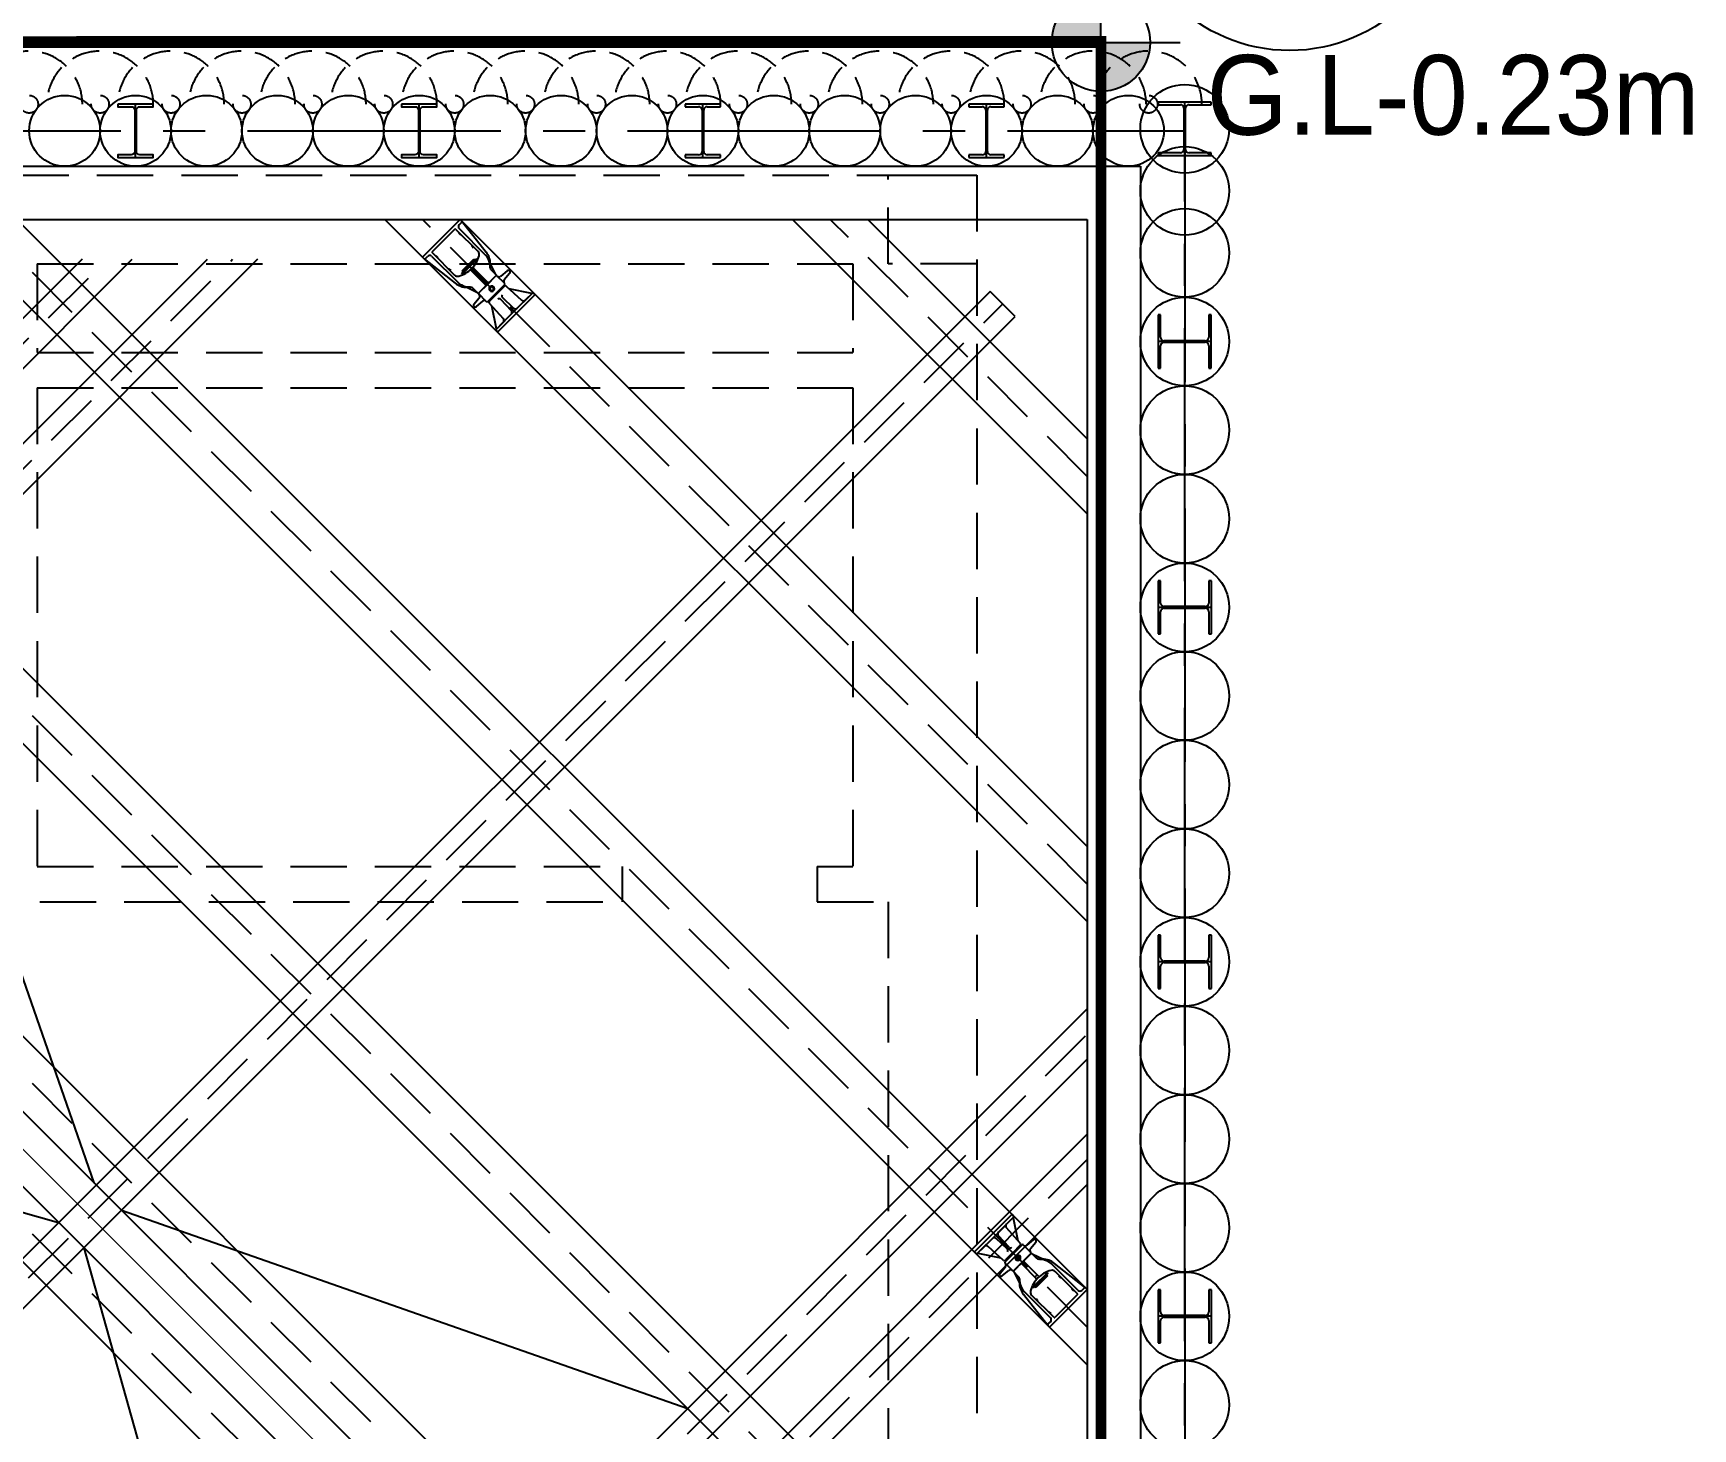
# Model space of a CAD drawing. Header units: millimetres. Extents: x 1073475 to 2890243, y -1340830 to -367733.
# Drawn here: x 2059603 to 2061242, y -377629 to -376249 of the extents above; entities that cross this region are included whole.
import ezdxf
from ezdxf.enums import TextEntityAlignment as Align

# ---------------------------------------------------------------- set-up
doc = ezdxf.new("R2010")
doc.units = ezdxf.units.MM
doc.header["$LTSCALE"] = 50
for name, pattern in [('CENTER2', [28.575000000000003, 19.05, -3.175, 3.175, -3.175]), ('HIDDEN', [9.524999999999999, 6.35, -3.175]), ('HIDDEN2', [4.762499999999999, 3.175, -1.5875]), ('PHANTOM', [63.50000000000001, 31.75, -6.35, 6.35, -6.35, 6.35, -6.35])]:
    doc.linetypes.add(name, pattern=pattern)
doc.layers.add('_0', color=7, linetype='Continuous', lineweight=0)
for name, color, linetype in [('ANGLE', 1, 'Continuous'), ('CEN', 1, 'CENTER2'), ('CIP', 1, 'Continuous'), ('H-BEAM', 5, 'Continuous'), ('H-BEAM-상부', 173, 'Continuous'), ('HPILE-300x200', 3, 'Continuous'), ('NO', 2, 'Continuous'), ('SGR', 8, 'Continuous'), ('ST-CEN', 1, 'HIDDEN'), ('ST-CEN(상부 H-BEAM)', 1, 'HIDDEN'), ('ST-CEN(하부 H-BEAM)', 1, 'HIDDEN'), ('STRUT', 3, 'Continuous'), ('WALE-1', 3, 'Continuous'), ('건축', 233, 'HIDDEN'), ('대지경계선', 6, 'PHANTOM'), ('유압JACK', 2, 'Continuous'), ('현황레벨', 7, 'Continuous')]:
    doc.layers.add(name, color=color, linetype=linetype)
doc.styles.add('돋움', font='')
doc.styles.get('돋움').set_extended_font_data('Dotum')

# ---------------------------------------------------------------- blocks, each defined once
blk = doc.blocks.new('계측평면')
at = {"layer": '대지경계선', "const_width": 60}
for points in [[(-5832.864789650936, -5157.838007851467), (-176.0105391723773, 499.0162449463169), (26244.97474421638, 499.0162437151084), (26244.97474204407, -35090.00000623028), (1238.203021687295, -35090.00000797046), (-5832.864790286098, -28018.93219313674), (-5832.864789650936, -5157.838007851467)], [(26246.58817301044, -35088.38657526327), (1239.816452653671, -35088.38657700345), (-5831.251359319722, -28017.31876216973), (-5831.25135868456, -5156.224576884455), (-174.3971082060016, 500.6296759133293), (26246.58817518275, 500.6296746821208)]]:
    blk.add_lwpolyline(points, dxfattribs=at)
blk = doc.blocks.new('A$C1D3235D9')
at = {"layer": 'SGR', "linetype": 'HIDDEN2'}
blk.add_circle((0, 0), 50, dxfattribs=at)
blk.add_arc((0, 0), 300, 0, 180, dxfattribs=at)
blk = doc.blocks.new('A$C59AB4A79')
at = {"layer": '현황레벨'}
h = blk.add_hatch(color=251, dxfattribs=at)
h.paths.add_polyline_path([(13699.99998865067, 5126.299557755003, 0.4142135623731262), (13422.71667649178, 4849.016245596111), (13699.99998865067, 4849.016245596111)])
h.paths.add_polyline_path([(13699.99998865067, 4849.016245596111), (13699.99998865067, 4571.732933437219, 0.4142135623730878), (13977.28330080956, 4849.016245596111)])
at = {"layer": '_0', "color": 251}
blk.add_line((13622.69378667884, -7399.688844400342), (2373.004942829488, 3849.999998054584), dxfattribs=at)
at = {"layer": 'ANGLE', "color": 251}
for p, q in [((8020.492318594595, -1585.355342667899), (6914.396987242159, 1596.475919552729)), ((4235.107665521093, -799.9706896914868), (7821.072669957299, -1810.199762740289)), ((8174.626060616923, -1739.489084671135), (11369.16970899072, -2858.296801643912)), ((7962.49402626534, -1951.621119040065), (8972.72309976397, -5537.586123346933))]:
    blk.add_line(p, q, dxfattribs=at)
at = {"layer": 'CEN', "color": 251, "ltscale": 1.5}
for p, q in [((-12544.9747555661, 4350.000001879875), (14172.69378648815, 4350.000001879875)), ((14172.69378648815, 4361.246284772409), (14172.69378656056, -30250.00000257068)), ((14172.69378656079, -30338.75371413049), (14172.69378648815, 4361.246284772409))]:
    blk.add_line(p, q, dxfattribs=at)
at = {"layer": 'CIP', "color": 251}
for centre, radius in [((14172.69378648815, 4361.246284772409), 250), ((7855.025244434131, 4349.999999415013), 200), ((8255.025244434131, 4349.999999366235), 200), ((8655.025244434131, 4349.999999317573), 200), ((9055.025244434131, 4349.999999268795), 200), ((9455.025244434131, 4349.999999219901), 200), ((9855.025244434131, 4349.999999171123), 200), ((10255.02524443413, 4349.999999122694), 200), ((10655.02524443413, 4349.999999073916), 200), ((11055.02524443413, 4349.999999025022), 200), ((11455.02524443413, 4349.999998976244), 200), ((11855.02524443367, 4349.999998927582), 200), ((12255.02524443413, 4349.999998878222), 200), ((12655.02524443413, 4349.999998878222), 200), ((13055.02524443413, 4349.999998878455), 200), ((13455.02524443413, 4349.999998878455), 200), ((13855.02524443413, 4349.999998878455), 200), ((14172.69378649839, 4011.246285869507), 250), ((14172.69378649839, 3661.246285869507), 250), ((14172.6937864956, 3161.246285869507), 250), ((14172.69378649653, 2661.246285869507), 250), ((14172.69378649746, 2161.246285869507), 250), ((14172.69378649839, 1661.246285869507), 250), ((14172.6937864956, 1161.246285869507), 250), ((14172.69378649653, 661.2462858695071), 250), ((14172.69378649746, 161.2462858695071), 250), ((14172.69378649839, -338.7537141304929), 250), ((14172.69378649932, -838.7537141304929), 250), ((14172.69378650119, -1338.753714130493), 250), ((14172.69378650119, -1838.753714130493), 250), ((14172.69378650305, -2338.753714130493), 250), ((14172.69378650305, -2838.753714130493), 250)]:
    blk.add_circle(centre, radius, dxfattribs=at)
at = {"layer": 'H-BEAM', "color": 251}
for p, q in [((7953.127153389854, 3625.155579365208), (3315.868849969702, -1012.102724056109)), ((3457.290206206962, -1153.524080293602), (8235.9698658376, 3625.155579330749)), ((3669.422240563203, -1365.656114649377), (8660.233934490243, 3625.15557927906)), ((8943.07664693566, 3625.155579244602), (3810.84359680023, -1507.07747088687)), ((13622.69378709351, -604.7727235404309), (8265.616318583954, -5961.850192051497)), ((8407.037674821215, -6103.271548288991), (13622.69378707628, -887.6154360406799)), ((8619.169709177455, -6315.403582644765), (13622.69378705043, -1311.879504770157)), ((13622.6937870332, -1594.722217267146), (8760.591065414483, -6456.824938882259))]:
    blk.add_line(p, q, dxfattribs=at)
at = {"layer": 'H-BEAM-상부', "color": 251}
for p, q in [((13074.62605933985, 3443.353626942495), (5896.808601492783, -3734.463831496425)), ((13216.04741557874, 3301.932270703604), (13074.62605933985, 3443.353626942495)), ((6038.229957729811, -3875.885187733453), (13216.04741557874, 3301.932270703604))]:
    blk.add_line(p, q, dxfattribs=at)
at = {"layer": 'HPILE-300x200', "color": 251}
for p, q in [((8255.025244415738, 4199.999999366119), (8255.025244452525, 4499.999999366119)), ((9855.025244415738, 4199.999999171006), (9855.025244452525, 4499.999999171006)), ((11355.02524445252, 4499.999998988351), (11355.02524445066, 4485.999998988351)), ((11555.02524445252, 4499.999998963904), (11355.02524445252, 4499.999998988351)), ((11455.02524441574, 4199.999998976127), (11455.02524445252, 4499.999998976127)), ((11555.02524445066, 4485.999998963904), (11555.02524445252, 4499.999998963904)), ((12955.02524445252, 4499.999998988351), (12955.02524445066, 4485.999998988351)), ((13155.02524445252, 4499.999998963904), (12955.02524445252, 4499.999998988351)), ((13055.02524441574, 4199.999998976127), (13055.02524445252, 4499.999998976127)), ((13155.02524445066, 4485.999998963904), (13155.02524445252, 4499.999998963904)), ((14322.69378648815, 4511.246284772409), (14022.69378648815, 4511.246284772409)), ((14022.69378648815, 4511.246284772409), (14022.69378648815, 4497.246284772409)), ((14022.69378648815, 4497.246284772409), (14148.19378648815, 4497.246284772409)), ((14172.69378648815, 4211.246284772409), (14172.69378648815, 4511.246284772409)), ((14197.19378648815, 4497.246284772409), (14322.69378648815, 4497.246284772409)), ((14322.69378648815, 4497.246284772409), (14322.69378648815, 4511.246284772409)), ((11355.02524445066, 4485.999998988351), (11430.52524445066, 4485.999998979154)), ((11450.52524444833, 4465.999998976709), (11450.52524441993, 4233.999998976709)), ((11459.52524441993, 4233.999998975545), (11459.52524444833, 4465.999998975545)), ((11479.52524445066, 4485.9999989731), (11555.02524445066, 4485.999998963904)), ((12955.02524445066, 4485.999998988351), (13030.52524445066, 4485.999998979154)), ((13050.52524444833, 4465.999998976709), (13050.52524441993, 4233.999998976709)), ((13059.52524441993, 4233.999998975545), (13059.52524444833, 4465.999998975545)), ((13079.52524445066, 4485.9999989731), (13155.02524445066, 4485.999998963904)), ((14168.19378648815, 4477.246284772409), (14168.19378648815, 4245.246284772409)), ((14177.19378648815, 4245.246284772409), (14177.19378648815, 4477.246284772409)), ((11430.5252444176, 4213.999998979154), (11355.0252444176, 4213.999998988351)), ((11355.0252444176, 4213.999998988351), (11355.02524441574, 4199.999998988351)), ((11555.0252444176, 4213.999998963904), (11479.5252444176, 4213.9999989731)), ((11555.02524441574, 4199.999998963904), (11555.0252444176, 4213.999998963904)), ((13030.5252444176, 4213.999998979154), (12955.0252444176, 4213.999998988351)), ((12955.0252444176, 4213.999998988351), (12955.02524441574, 4199.999998988351)), ((13155.0252444176, 4213.999998963904), (13079.5252444176, 4213.9999989731)), ((13155.02524441574, 4199.999998963904), (13155.0252444176, 4213.999998963904)), ((14148.19378648815, 4225.246284772409), (14022.69378648815, 4225.246284772409)), ((14022.69378648815, 4225.246284772409), (14022.69378648815, 4211.246284772409)), ((14322.69378648815, 4225.246284772409), (14197.19378648815, 4225.246284772409)), ((14322.69378648815, 4211.246284772409), (14322.69378648815, 4225.246284772409)), ((11355.02524441574, 4199.999998988351), (11555.02524441574, 4199.999998963904)), ((12955.02524441574, 4199.999998988351), (13155.02524441574, 4199.999998963904)), ((14022.69378648815, 4211.246284772409), (14322.69378648815, 4211.246284772409)), ((14036.69378649816, 3311.246285869274), (14022.69378649816, 3311.246285869158)), ((14022.69378649816, 3311.246285869158), (14022.69378649862, 3011.246285869158)), ((14036.69378649839, 3185.746285869274), (14036.69378649816, 3311.246285869274)), ((14322.69378649816, 3311.246285869856), (14308.69378649816, 3311.24628586974)), ((14308.69378649816, 3311.24628586974), (14308.69378649839, 3185.74628586974)), ((14322.69378649862, 3011.246285869856), (14322.69378649816, 3311.246285869856)), ((14322.69378649839, 3161.246285869856), (14022.69378649839, 3161.246285869158)), ((14036.69378649862, 3011.246285869274), (14036.69378649839, 3136.746285869274)), ((14288.69378649839, 3165.74628586974), (14056.69378649839, 3165.746285869274)), ((14056.69378649839, 3156.746285869274), (14288.69378649839, 3156.74628586974)), ((14308.69378649839, 3136.74628586974), (14308.69378649862, 3011.24628586974)), ((14022.69378649862, 3011.246285869158), (14036.69378649862, 3011.246285869274)), ((14308.69378649862, 3011.24628586974), (14322.69378649862, 3011.246285869856)), ((14036.69378649816, 1811.246285869274), (14022.69378649816, 1811.246285869158)), ((14022.69378649816, 1811.246285869158), (14022.69378649862, 1511.246285869158)), ((14036.69378649839, 1685.746285869274), (14036.69378649816, 1811.246285869274)), ((14322.69378649816, 1811.246285869856), (14308.69378649816, 1811.24628586974)), ((14308.69378649816, 1811.24628586974), (14308.69378649839, 1685.74628586974)), ((14322.69378649862, 1511.246285869856), (14322.69378649816, 1811.246285869856)), ((14322.69378649839, 1661.246285869856), (14022.69378649839, 1661.246285869158)), ((14036.69378649862, 1511.246285869274), (14036.69378649839, 1636.746285869274)), ((14288.69378649839, 1665.74628586974), (14056.69378649839, 1665.746285869274)), ((14056.69378649839, 1656.746285869274), (14288.69378649839, 1656.74628586974)), ((14308.69378649839, 1636.74628586974), (14308.69378649862, 1511.24628586974)), ((14022.69378649862, 1511.246285869158), (14036.69378649862, 1511.246285869274)), ((14308.69378649862, 1511.24628586974), (14322.69378649862, 1511.246285869856)), ((14036.69378649816, -188.7537141307257), (14022.69378649816, -188.7537141308421)), ((14022.69378649816, -188.7537141308421), (14022.69378649862, -488.7537141308421)), ((14036.69378649839, -314.2537141307257), (14036.69378649816, -188.7537141307257)), ((14322.69378649816, -188.7537141301436), (14308.69378649816, -188.7537141302601)), ((14308.69378649816, -188.7537141302601), (14308.69378649839, -314.2537141302601)), ((14322.69378649862, -488.7537141301436), (14322.69378649816, -188.7537141301436)), ((14322.69378649839, -338.7537141301436), (14022.69378649839, -338.7537141308421)), ((14036.69378649862, -488.7537141307257), (14036.69378649839, -363.2537141307257)), ((14288.69378649839, -334.2537141302601), (14056.69378649839, -334.2537141307257)), ((14056.69378649839, -343.2537141307257), (14288.69378649839, -343.2537141302601)), ((14308.69378649839, -363.2537141302601), (14308.69378649862, -488.7537141302601)), ((14022.69378649862, -488.7537141308421), (14036.69378649862, -488.7537141307257)), ((14308.69378649862, -488.7537141302601), (14322.69378649862, -488.7537141301436)), ((14036.69378650282, -2188.753714130726), (14022.69378650282, -2188.753714130842)), ((14022.69378650282, -2188.753714130842), (14022.69378650328, -2488.753714130842)), ((14036.69378650305, -2314.253714130726), (14036.69378650282, -2188.753714130726)), ((14322.69378650282, -2188.753714130144), (14308.69378650282, -2188.75371413026)), ((14308.69378650282, -2188.75371413026), (14308.69378650305, -2314.25371413026)), ((14322.69378650328, -2488.753714130144), (14322.69378650282, -2188.753714130144)), ((14322.69378650305, -2338.753714130144), (14022.69378650305, -2338.753714130842)), ((14288.69378650305, -2334.25371413026), (14056.69378650305, -2334.253714130726)), ((14036.69378650328, -2488.753714130726), (14036.69378650305, -2363.253714130726)), ((14056.69378650305, -2343.253714130726), (14288.69378650305, -2343.25371413026)), ((14308.69378650305, -2363.25371413026), (14308.69378650328, -2488.75371413026)), ((14022.69378650328, -2488.753714130842), (14036.69378650328, -2488.753714130726)), ((14308.69378650328, -2488.75371413026), (14322.69378650328, -2488.753714130144))]:
    blk.add_line(p, q, dxfattribs=at)
for points in [[(8155.025244452525, 4499.999999378342), (8155.025244450662, 4485.999999378342), (8230.525244450662, 4485.999999369145, -0.414213562373095), (8250.525244448334, 4465.999999366701), (8250.525244419929, 4233.999999366701, -0.414213562373095), (8230.5252444176, 4213.999999369145), (8155.0252444176, 4213.999999378342), (8155.025244415738, 4199.999999378342), (8355.025244415738, 4199.999999353895), (8355.0252444176, 4213.999999353895), (8279.5252444176, 4213.999999363092, -0.414213562373095), (8259.525244419929, 4233.999999365536), (8259.525244448334, 4465.999999365536, -0.414213562373095), (8279.525244450662, 4485.999999363092), (8355.025244450662, 4485.999999353895), (8355.025244452525, 4499.999999353895)], [(9755.025244452525, 4499.99999918323), (9755.025244450662, 4485.99999918323), (9830.525244450662, 4485.999999174033, -0.414213562373095), (9850.525244448334, 4465.999999171589), (9850.525244419929, 4233.999999171589, -0.414213562373095), (9830.5252444176, 4213.999999174033), (9755.0252444176, 4213.99999918323), (9755.025244415738, 4199.99999918323), (9955.025244415738, 4199.999999158783), (9955.0252444176, 4213.999999158783), (9879.5252444176, 4213.99999916798, -0.414213562373095), (9859.525244419929, 4233.999999170424), (9859.525244448334, 4465.999999170424, -0.414213562373095), (9879.525244450662, 4485.99999916798), (9955.025244450662, 4485.999999158783), (9955.025244452525, 4499.999999158783)]]:
    blk.add_lwpolyline(points, format="xyb", close=True, dxfattribs=at)
for centre, start, end in [((14148.19378648815, 4477.246284772409), 0, 90), ((14197.19378648815, 4477.246284772409), 90, 180), ((11430.52524444833, 4465.999998979154), 359.9999999933299, 89.99999998665979), ((11479.52524444833, 4465.9999989731), 89.99999998665979, 179.9999999933299), ((13030.52524444833, 4465.999998979154), 359.9999999933299, 89.99999998665979), ((13079.52524444833, 4465.9999989731), 89.99999998665979, 179.9999999933299), ((11430.52524441993, 4233.999998979154), 269.9999999866598, 359.9999999933299), ((11479.52524441993, 4233.9999989731), 179.9999999933299, 269.9999999866598), ((13030.52524441993, 4233.999998979154), 269.9999999866598, 359.9999999933299), ((13079.52524441993, 4233.9999989731), 179.9999999933299, 269.9999999866598), ((14148.19378648815, 4245.246284772409), 270, 0), ((14197.19378648815, 4245.246284772409), 180, 270), ((14056.69378649839, 3185.746285869274), 180, 270), ((14288.69378649839, 3185.74628586974), 270, 0), ((14056.69378649839, 3136.746285869274), 90, 180), ((14288.69378649839, 3136.74628586974), 0, 90), ((14056.69378649839, 1685.746285869274), 180, 270), ((14288.69378649839, 1685.74628586974), 270, 0), ((14056.69378649839, 1636.746285869274), 90, 180), ((14288.69378649839, 1636.74628586974), 0, 90), ((14056.69378649839, -314.2537141307257), 180, 270), ((14056.69378649839, -363.2537141307257), 90, 180), ((14288.69378649839, -314.2537141302601), 270, 0), ((14288.69378649839, -363.2537141302601), 0, 90), ((14056.69378650305, -2314.253714130726), 180, 270), ((14288.69378650305, -2314.25371413026), 270, 0), ((14056.69378650305, -2363.253714130726), 90, 180), ((14288.69378650305, -2363.25371413026), 0, 90)]:
    blk.add_arc(centre, 20, start, end, dxfattribs=at)
at = {"layer": 'NO', "color": 251}
blk.add_circle((14764.11971912882, 5729.757070496446), 926.76234881814, dxfattribs=at)
at = {"layer": 'SGR', "color": 251, "linetype": 'HIDDEN2'}
for centre in [(10055.02524445252, 4499.999999147025), (10455.02524445252, 4499.999999098363), (10855.02524445252, 4499.999999049469), (11255.02524445252, 4499.999999000574), (11655.02524445276, 4499.999998951331), (12055.02524445252, 4499.999998902902), (12455.02524445299, 4499.999998902436), (12855.02524445299, 4499.999998902436), (13255.02524445299, 4499.999998902436), (13655.02524445299, 4499.999998902436), (13969.15997163486, 4499.999998902436)]:
    blk.add_circle(centre, 50, dxfattribs=at)
for centre in [(10055.02524445252, 4499.999999147025), (10455.02524445252, 4499.999999098363), (10855.02524445252, 4499.999999049469), (11255.02524445252, 4499.999999000574), (11655.02524445276, 4499.999998951331), (12055.02524445252, 4499.999998902902), (12455.02524445299, 4499.999998902436), (12855.02524445299, 4499.999998902436), (13255.02524445299, 4499.999998902436), (13655.02524445299, 4499.999998902436), (13969.15997163486, 4499.999998902436)]:
    blk.add_arc(centre, 300, 359.9999999933299, 179.9999999933299, dxfattribs=at)
at = {"layer": 'ST-CEN', "color": 251}
for p, q in [((13622.69378665276, -7823.952913059271), (1948.740874092095, 3849.999998053885)), ((13622.69378670468, -6975.424775740481), (2797.269011567114, 3849.999998055049)), ((13622.69378683134, -4899.688844862045), (4873.004942829488, 3849.999998054584)), ((13622.69378698408, -2399.688846290228), (7373.004940388026, 3849.99999953073)), ((13622.69378713658, 100.3111529526068), (9873.004940388026, 3849.99999923585)), ((13622.69378727698, 2400.311152255279), (12173.00494038803, 3849.999998964719))]:
    blk.add_line(p, q, dxfattribs=at)
at = {"layer": 'ST-CEN(상부 H-BEAM)', "color": 251}
blk.add_line((5967.51927961153, -3805.174509614706), (13145.3367374572, 3372.642948824912), dxfattribs=at)
at = {"layer": 'ST-CEN(하부 H-BEAM)', "color": 251}
for p, q in [((3386.579528088449, -1082.813402174856), (8094.548509604763, 3625.155579348095)), ((3740.132918681717, -1436.366792768124), (8801.655290715396, 3625.155579261831)), ((8336.3269967027, -6032.560870170244), (13622.69378708489, -746.1940797804855)), ((8689.880387295969, -6386.114260763512), (13622.69378704182, -1453.300861021387))]:
    blk.add_line(p, q, dxfattribs=at)
at = {"layer": 'STRUT', "color": 251}
for p, q in [((13622.69378663995, -8036.084947389551), (1736.608839723049, 3849.999998053187)), ((13622.6937866658, -7611.820878729573), (2160.87290846114, 3849.999998054118)), ((13622.69378669164, -7187.556810070411), (2585.136977198301, 3849.999998054118)), ((13622.69378671749, -6763.292741410783), (3009.401045935694, 3849.999998055049)), ((13622.6937868183, -5111.820879191975), (4660.87290846114, 3849.999998054118)), ((13622.69378684438, -4687.556810533046), (5085.136977198767, 3849.999998054584)), ((13622.69378697104, -2611.820880620042), (7160.872906019678, 3849.999999530264)), ((13622.69378699688, -2187.556811960298), (7585.136974757537, 3849.99999953073)), ((13622.69378712354, -111.8208813772071), (9660.872906019678, 3849.999999235384)), ((13622.69378714962, 312.4431872823043), (10085.13697475707, 3849.999999236548)), ((13622.69378726394, 2188.179117925582), (11960.87290601968, 3849.999998964486)), ((13622.69378729002, 2612.443186585326), (12385.1369747573, 3849.999998964719))]:
    blk.add_line(p, q, dxfattribs=at)
at = {"layer": 'WALE-1', "color": 251}
for p, q in [((-12462.13204308739, 4150.000001870096), (13922.69378738385, 4149.999998756684)), ((13922.69378738385, 4149.999998756684), (13922.69378529605, -30050.00000257068)), ((-12337.86797437025, 3850.000001854962), (13622.69378736545, 3849.999998793704)), ((13622.69378736545, 3849.999998793704), (13622.69378531445, -29750.00000257092))]:
    blk.add_line(p, q, dxfattribs=at)
at = {"layer": '건축', "color": 251}
for p, q in [((-12720.98529473809, 4849.016246827203), (13699.99998865067, 4849.016245595994)), ((13699.99998865067, 4849.016245595994), (13699.99998647813, -30740.00000434939)), ((-12441.42136496794, 4100.000001867767), (13000.00000024564, 4099.999998762971)), ((12500.00000056066, 3600.000000022934), (12500.00000059116, 4100.000000022934)), ((12500.00000059116, 4100.000000022934), (13000.00000059116, 4099.999999992317)), ((13000.00000024564, 4099.999998762971), (12999.9999981639, -30000.00000257057)), ((13000.00000059116, 4099.999999992317), (13000.00000056066, 3599.999999992317)), ((7700.000000226311, 3599.999999431195), (12300.00000022538, 3599.999998848652)), ((7700.000000226311, 3599.999999429332), (7700.000000194879, 3099.999999425607)), ((12300.00000022538, 3599.999998848652), (12300.00000019302, 3099.999998844927)), ((13000.00000056066, 3599.999999992317), (12500.00000056066, 3600.000000022934)), ((7700.000000194879, 3099.999999425607), (12300.00000019395, 3099.99999884679)), ((7700.000000181608, 2899.999999427469), (12300.00000018068, 2899.99999884679)), ((7700.000000182539, 2899.999999425607), (7700.000000012107, 199.9999993622769)), ((12300.00000018068, 2899.99999884679), (12300.00000001118, 199.9999988467898)), ((7700.000000012107, 199.9999993622769), (11000.0000000177, 199.9999989875359)), ((11000.0000000177, 199.9999991570367), (11000.0000000177, -8.41100700199604e-07)), ((12100.0000000177, 199.9999988663476), (12300.00000001118, 199.9999988467898)), ((12100.0000000177, 199.9999991569202), (12100.0000000177, -8.41217115521431e-07)), ((1999.999999991618, -1.407461240887642e-07), (11000.0000000177, -8.261995390057564e-07)), ((12100.00000001863, -9.101349860429764e-07), (12499.99999995157, -9.381910786032677e-07)), ((12499.99999999721, -1.17660965770483e-06), (12499.99999856483, -23600.00000262016))]:
    blk.add_line(p, q, dxfattribs=at)
at = {"layer": '대지경계선'}
blk.add_line((13699.99998865067, 4849.016245595878), (13699.99998647836, -30740.00000434951), dxfattribs=at)
at = {"layer": '대지경계선', "const_width": 60}
blk.add_lwpolyline([(13699.99998647836, -30740.00000434951), (-11306.77173387841, -30740.00000608969), (-18377.83954585181, -23668.93219125597), (-18377.83954521664, -807.8380059706978), (-12720.98529473809, 4849.016246827086), (13699.99998865067, 4849.016245595878)], dxfattribs=at)
at = {"layer": '유압JACK', "color": 251}
for p, q in [((9873.004940361483, 3637.867964835488), (10085.1369747573, 3849.999999235733)), ((10094.32936285343, 3840.807610971504), (10085.1369747573, 3849.999999235733)), ((10094.32936285343, 3840.807610971504), (10232.56501093227, 3665.834995519836)), ((9927.452162519563, 3666.859342815587), (10056.14559667301, 3795.552776971832)), ((10060.38823739951, 3795.552776974742), (10186.58192533278, 3669.359088959638)), ((10079.48012047261, 3776.460893944139), (10076.65169334784, 3773.63246681937)), ((10076.65169334784, 3773.63246681937), (10087.25829507434, 3763.025865008822)), ((10094.32936285669, 3833.736543156323), (10080.18722721213, 3819.594407511409)), ((10080.18722726405, 3798.381204108358), (10229.43782031722, 3649.130611058325)), ((10090.08672222006, 3765.854292154661), (10087.25829507434, 3763.025865008822)), ((9927.452162516769, 3662.616702089203), (10053.64585045003, 3536.423014074098)), ((10153.72633249662, 3702.214681879384), (10150.8979053509, 3699.386254733545)), ((10161.50450707925, 3688.779653089703), (10150.8979053509, 3699.386254733545)), ((10164.33293420402, 3691.608080214472), (10161.50450707925, 3688.779653089703)), ((9882.197328499518, 3628.675576613285), (9873.004940361483, 3637.867964835488)), ((9882.197328499518, 3628.675576613285), (10057.1699440775, 3490.439928414416)), ((9889.2683963147, 3628.675576610141), (9903.410531917121, 3642.817712212913)), ((9924.623735383386, 3642.817712224671), (10073.87432843656, 3493.56711917452)), ((9946.544045652961, 3643.524819121812), (9949.372472735588, 3646.353246204439)), ((9949.372472735588, 3646.353246204439), (9959.979074462084, 3635.74664439389)), ((9957.150647337316, 3632.918217269122), (9959.979074462084, 3635.74664439389)), ((10020.79025761387, 3569.278606993961), (10023.61868473864, 3572.10703411873)), ((10034.225286467, 3561.500432474772), (10023.61868473864, 3572.10703411873)), ((10031.39685938437, 3558.672005392145), (10034.225286467, 3561.500432474772)), ((10094.47457067715, 3546.796397860744), (10175.79185055289, 3628.113677573507)), ((10096.4506831991, 3560.086218925426), (10162.91872067214, 3626.554256399744)), ((10099.98621710739, 3556.550684932852), (10096.4506831991, 3560.086218925426)), ((10098.01010458427, 3543.26086378505), (10179.32738442183, 3624.578143788967)), ((10099.98621710739, 3556.550684932852), (10165.04004099686, 3621.604508823832)), ((10103.52175107482, 3555.843578258762), (10101.40043066978, 3557.964898495236)), ((10101.82469475502, 3547.075453955913), (10172.11110880948, 3617.361868094071)), ((10102.10753747029, 3554.429364654236), (10167.16136135999, 3619.483188545099)), ((10147.51731275627, 3562.759704738855), (10227.61899112235, 3482.658026374411)), ((10155.61449853214, 3554.662518963101), (10168.34242059337, 3567.39044102456)), ((10160.2452348175, 3575.487626800314), (10240.34691318357, 3495.385948435985)), ((10166.45425453829, 3623.018722365145), (10162.91872067214, 3626.554256399744)), ((10165.04004099686, 3621.604508823832), (10166.45425453829, 3623.018722365145)), ((10167.16136135999, 3619.483188545099), (10165.04004099686, 3621.604508823832)), ((10167.16136135999, 3619.483188545099), (10168.57557494333, 3620.897402128554)), ((10172.07953995676, 3617.33029932389), (10168.54400604567, 3620.865833066287)), ((10172.11110880948, 3617.361868094071), (10168.57557494333, 3620.897402128554)), ((10172.36238258914, 3617.613141956273), (10168.8268487202, 3621.148675740813)), ((10172.11110880948, 3617.361868094071), (10175.92948543304, 3621.180244800053)), ((10180.30152058112, 3612.565568964928), (10173.80816512951, 3619.058924332028)), ((10179.32738442183, 3624.578143788967), (10175.79185055289, 3628.113677573507)), ((10181.73021813575, 3615.379511928768), (10175.92948543304, 3621.180244800053)), ((10287.01596076228, 3538.519461941672), (10255.78346162941, 3602.729148526792)), ((10255.880199851, 3580.922806472401), (10255.8801998368, 3598.116877302062)), ((10290.55149463122, 3534.983928157017), (10261.80345293693, 3563.731969850603)), ((10350.65557104698, 3559.732665399788), (10315.22988262353, 3529.757083009579)), ((10098.01010458427, 3543.26086378505), (10094.47457067715, 3546.796397860744)), ((10105.2579491334, 3550.508708334411), (10101.72241522535, 3554.044242326752)), ((10107.62542746076, 3541.274721334572), (10101.82469475502, 3547.075453955913)), ((10105.64307137858, 3550.893830661895), (10102.10753747029, 3554.429364654236)), ((10110.43937061122, 3542.703418829013), (10103.94601507927, 3549.196774445008)), ((10184.485477451, 3435.98897879303), (10120.27579086414, 3467.221477841027)), ((10142.08213312551, 3467.124739497667), (10124.88806229574, 3467.124739511404)), ((10227.61899112538, 3472.051424485282), (10188.02101140027, 3432.453444759478)), ((10239.28625303786, 3483.718686562614), (10190.84943852504, 3435.281871884246)), ((10214.14753988921, 3496.12947743875), (10226.87546195043, 3508.857399500208)), ((10227.61899112538, 3472.051424485282), (10290.55149463122, 3534.983928157017)), ((10239.28625303786, 3483.718686562614), (10287.72306750645, 3532.155501032248)), ((10249.61001200159, 3395.047496151645), (10327.95744340494, 3473.394927391899)), ((10253.85265268432, 3390.804855469032), (10332.20008408767, 3469.152286709286)), ((10288.78372768406, 3434.221211917349), (10337.22054219386, 3482.658026345773)), ((10293.026368408, 3429.978571193526), (10336.37640700559, 3473.328609791934)), ((10335.66631670087, 3489.869105961872), (10293.3799217667, 3532.155501021538)), ((10294.08702858048, 3531.448394123465), (10293.3799217667, 3532.155501021538)), ((10294.93414726737, 3530.601275436697), (10293.3799217667, 3532.155501021538)), ((10330.078763725, 3467.030966511229), (10325.83612304227, 3471.273607193842)), ((10332.20008408767, 3469.152286709286), (10327.95744340494, 3473.394927391899)), ((10364.79770668363, 3545.590529763373), (10334.82212412846, 3510.164841420716)), ((10337.22054218291, 3488.314880606136), (10335.66631670087, 3489.869105961872)), ((10344.63383133966, 3473.544837968773), (10432.51897656987, 3394.412697808235)), ((10188.02101140027, 3432.453444759478), (10159.27296966501, 3461.201486494159)), ((10163.27227403526, 3372.349368466763), (10193.24785657041, 3407.775056871702)), ((10177.41440967214, 3358.207232830347), (10212.84009811655, 3388.182815241744)), ((10191.55654526944, 3428.917910974822), (10190.84943849477, 3429.625017665094)), ((10233.13583345199, 3387.338622793206), (10190.84943849477, 3429.625017665094)), ((10192.40366403945, 3428.070792289102), (10190.84943849477, 3429.625017665094)), ((10234.6900589522, 3385.784397208598), (10233.13583345199, 3387.338622793206)), ((10288.78372768406, 3434.221211917349), (10240.34691321244, 3385.784397197771)), ((10249.46010146616, 3378.371108175837), (10328.59224166884, 3290.485962822684)), ((10253.85265268432, 3390.804855469032), (10249.61001200159, 3395.047496151645)), ((10293.026368408, 3429.978571193526), (10249.67632978735, 3386.628532407456)), ((10255.97397304699, 3392.926175667089), (10251.73133236426, 3397.168816349702)), ((10297.26900904463, 3213.603896161076), (10509.40104344068, 3425.735930561321)), ((10509.40104344068, 3425.735930561321), (10297.26900904463, 3213.603896161076)), ((10312.46830643993, 3399.610231947387), (10373.39350560796, 3335.928236205829)), ((10323.39470757125, 3410.536633161246), (10387.0767031475, 3349.611433992512)), ((10490.3091602975, 3432.099891432095), (10360.62500652368, 3459.146319276188)), ((10493.13758744323, 3434.928318577935), (10383.09961307771, 3324.890344210085)), ((10493.13758744323, 3434.928318577935), (10408.05270986538, 3349.84344091604)), ((10493.13758744323, 3434.928318577935), (10453.1625373757, 3394.953268427285)), ((10509.40104344068, 3425.735930561321), (10500.20865525817, 3434.928318574908)), ((10290.90504804719, 3232.695779177593), (10263.85862019937, 3362.37993286748)), ((10288.07662090124, 3229.867352031753), (10390.60710419435, 3332.397835409269)), ((10288.07662090124, 3229.867352031753), (10373.16149854148, 3314.952229673625)), ((10288.07662090124, 3229.867352031753), (10328.05167100998, 3269.842402141308)), ((10297.26900904463, 3213.603896161076), (10288.0766209045, 3222.796284216805)), ((13198.42971831374, -1763.292743285885), (12986.29768391768, -1975.42477768613)), ((12986.29768391768, -1975.42477768613), (13198.42971831374, -1763.292743285885)), ((13198.42971831374, -1763.292743285885), (13207.62210645387, -1772.485131341615)), ((13207.62210645713, -1779.556199156563), (13105.09162316401, -1882.086682534078)), ((13207.62210645713, -1779.556199156563), (13122.53722881689, -1864.641076798434)), ((13246.23862589221, -1928.059955300647), (13167.10648568952, -1840.174809947493)), ((13207.62210645713, -1779.556199156563), (13167.64705634839, -1819.531249266118)), ((13204.79367931117, -1782.384626302402), (13231.84010715899, -1912.068779992289)), ((13002.56113991514, -1984.617165702744), (13112.59911428066, -1874.579191334895)), ((13002.56113991514, -1984.617165702744), (13087.64601749298, -1899.532288040849)), ((13002.56113991514, -1984.617165702744), (13042.53618998267, -1944.642115552095)), ((13151.06489601871, -2023.233685093583), (13063.17975078849, -1944.101544933044)), ((13172.30401978712, -1960.225480286055), (13108.62202421087, -1899.300281117321)), ((13183.23042091844, -1949.299079072196), (13122.3052217504, -1885.617083330639)), ((13241.84607467405, -1940.493702593842), (13163.49864327069, -2018.841133834096)), ((13246.08871535677, -1944.736343276454), (13167.74128395342, -2023.083774516708)), ((13202.67235895037, -1979.667418318335), (13246.02239757101, -1936.317379532265)), ((13206.91499967431, -1983.910059042159), (13255.35181414592, -1935.47324432258)), ((13239.72475431138, -1942.615022791899), (13243.96739499411, -1946.857663474511)), ((13241.84607467405, -1940.493702593842), (13246.08871535677, -1944.736343276454)), ((13261.00866840617, -1935.473244333407), (13262.56289390638, -1937.027469918015)), ((13262.56289390638, -1937.027469918015), (13304.8492888636, -1979.313864789903)), ((13318.28431768622, -1907.896079955157), (13282.85862924182, -1937.871662366553)), ((13332.4264533231, -1922.038215591572), (13302.45087078796, -1957.463903996511)), ((12986.29768391768, -1975.42477768613), (12995.49007210019, -1984.617165699718)), ((13005.38956706086, -1981.788738556905), (13135.07372083468, -2008.835166400997)), ((13206.91499967431, -1983.910059042159), (13158.47818516451, -2032.346873470582)), ((13158.47818517545, -2038.003727730946), (13160.0324106575, -2039.557953086682)), ((13202.67235895037, -1979.667418318335), (13159.32232035277, -2023.017456916743)), ((13160.0324106575, -2039.557953086682), (13202.31880559167, -2081.844348146347)), ((13163.49864327069, -2018.841133834096), (13167.74128395342, -2023.083774516708)), ((13165.61996363336, -2016.719813636038), (13169.86260431609, -2020.962454318651)), ((13268.07973623299, -2021.740271610091), (13205.14723272715, -2084.672775281826)), ((13256.4124743205, -2033.407533687423), (13207.97565985192, -2081.844348157058)), ((13335.45349254087, -2125.176473925123), (13255.35181417479, -2045.074795560795)), ((13256.4124743205, -2033.407533687423), (13304.84928883333, -1984.970719009056)), ((13268.07973623299, -2021.740271610091), (13307.6777159581, -1982.142291884287)), ((13348.18141460209, -2112.448551863665), (13268.07973623602, -2032.34687349922)), ((13281.55118746916, -2045.818324563559), (13268.82326540793, -2058.546246625017)), ((13303.29506331892, -1977.759639413911), (13304.8492888636, -1979.313864789903)), ((13304.14218208892, -1978.606758099631), (13304.8492888636, -1979.313864789903)), ((13307.6777159581, -1982.142291884287), (13336.42575769336, -2010.890333618969)), ((13311.21324990736, -1985.677825917839), (13375.42293649423, -2016.910324965836)), ((13353.61659423285, -2016.813586622477), (13370.81066506263, -2016.813586636214)), ((13571.07499197498, -2192.50655934948), (13421.8243989218, -2043.25596629933)), ((13613.50139885885, -2178.364423738094), (13438.52878328087, -2040.128775539226)), ((13130.90102067473, -2095.279376888182), (13160.8766032299, -2059.853688545525)), ((13145.04315631138, -2109.421512524597), (13180.46884473483, -2079.445930134389)), ((13200.764580091, -2080.290122561506), (13202.31880559167, -2081.844348146347)), ((13201.61169877788, -2081.137241248274), (13202.31880559167, -2081.844348146347)), ((13205.14723272715, -2084.672775281826), (13233.89527442143, -2113.420816975413)), ((13208.68276659609, -2088.208309066482), (13239.91526572895, -2152.417995651602)), ((13239.81852750736, -2130.611653597211), (13239.81852752157, -2147.805724426871)), ((13397.68862277409, -2092.949710909859), (13316.37134293653, -2174.266990913777)), ((13401.22415668122, -2096.485244985553), (13319.90687680547, -2177.802524698316)), ((13393.87403260334, -2096.764301080722), (13323.58761854889, -2167.05071521888)), ((13340.08422882622, -2104.351366087911), (13327.356306765, -2117.079288149369)), ((13393.59118988807, -2104.118211779045), (13328.53736599837, -2169.172035669908)), ((13395.71251025097, -2106.239532057662), (13330.65868636151, -2171.293355948641)), ((13399.24804415926, -2109.775066050235), (13332.78000668623, -2176.243103524554)), ((13385.25935674715, -2092.392265953822), (13391.75271227909, -2098.885621569818)), ((13388.0732998976, -2090.963568459381), (13393.87403260334, -2096.764301080722)), ((13390.05565597978, -2100.582677786704), (13393.59118988807, -2104.118211779045)), ((13390.44077822496, -2100.197555459221), (13393.97631213302, -2103.733089451562)), ((13392.17697628355, -2105.532425383572), (13394.29829668859, -2107.653745620046)), ((13395.71251025097, -2106.239532057662), (13399.24804415926, -2109.775066050235)), ((13397.68862277409, -2092.949710909859), (13401.22415668122, -2096.485244985553)), ((13568.2465648416, -2212.305549214012), (13442.05287690833, -2086.111861198908)), ((13464.30186797399, -2108.360852516955), (13461.47344089136, -2111.189279599581)), ((13461.47344089136, -2111.189279599581), (13472.08004261972, -2121.795881243539)), ((13474.90846974449, -2118.967454118771), (13472.08004261972, -2121.795881243539)), ((13401.36936450494, -2390.496458096313), (13263.13371642609, -2215.523842644645)), ((13415.51150009432, -2348.070051233168), (13266.26090704114, -2198.819458183134)), ((13435.31048995885, -2345.241624099552), (13309.11680202559, -2219.047936084447)), ((13313.96850922261, -2165.068359053577), (13319.76924192533, -2170.869091924862)), ((13315.39720677724, -2162.254416089738), (13321.89056222886, -2168.747771456838)), ((13316.37134293653, -2174.266990913777), (13319.90687680547, -2177.802524698316)), ((13323.58761854889, -2167.05071521888), (13319.76924192533, -2170.869091924862)), ((13323.33634476922, -2167.301989081083), (13326.87187863817, -2170.837522865622)), ((13323.58761854889, -2167.05071521888), (13327.12315241504, -2170.586249253363)), ((13323.61918740161, -2167.0191464487), (13327.15472131269, -2170.554680191097)), ((13328.53736599837, -2169.172035669908), (13327.12315241504, -2170.586249253363)), ((13328.53736599837, -2169.172035669908), (13330.65868636151, -2171.293355948641)), ((13330.65868636151, -2171.293355948641), (13329.24447282008, -2172.707569489954)), ((13329.24447282008, -2172.707569489954), (13332.78000668623, -2176.243103524554)), ((13331.36579315434, -2241.296927339281), (13334.19422027911, -2238.468500214512)), ((13334.19422027911, -2238.468500214512), (13344.80082200747, -2249.075101858354)), ((13622.69378699688, -2187.556811960298), (13410.56175260106, -2399.688846360543)), ((13568.2465648388, -2216.548189940397), (13439.55313068535, -2345.241624096641)), ((13538.54808002105, -2182.607064393931), (13535.71965289628, -2185.4354915187)), ((13546.32625462278, -2196.042093329248), (13535.71965289628, -2185.4354915187)), ((13549.1546817054, -2193.213666246622), (13546.32625462278, -2196.042093329248)), ((13606.43033104367, -2178.364423734951), (13592.28819544124, -2192.506559337722)), ((13613.50139885885, -2178.364423738094), (13622.69378699688, -2187.556811960298)), ((13341.97239486175, -2251.903529004194), (13344.80082200747, -2249.075101858354)), ((13405.6120051383, -2315.543139279471), (13408.44043228403, -2312.714712133631)), ((13419.04703401052, -2323.32131394418), (13408.44043228403, -2312.714712133631)), ((13416.21860688576, -2326.149741068948), (13419.04703401052, -2323.32131394418)), ((13401.36936450168, -2383.425390281132), (13415.51150014624, -2369.283254636219)), ((13401.36936450494, -2390.496458096313), (13410.56175260106, -2399.688846360543))]:
    blk.add_line(p, q, dxfattribs=at)
for centre, radius, start, end in [((10090.79382899054, 3837.272077190923), 4.999999999881765, 315, 45), ((10058.26691703685, 3793.431456776685), 2.999999999929059, 45, 135), ((10090.79382898263, 3808.987805909594), 14.9999999996453, 135, 225), ((9929.573482841253, 3664.738022578298), 2.999999999929059, 135, 225), ((10168.90425582533, 3651.681419534143), 24.99999999940882, 344.7623002986288, 45), ((10145.94815789326, 3577.056781705352), 109.9999999974013, 0.3602266100553036, 45), ((10145.88019989408, 3598.116877356078), 109.9999999973988, 0, 37.99693040890948), ((9885.73286240641, 3632.211110602599), 4.999999999881765, 225, 315), ((9914.017133687856, 3632.211110611097), 14.9999999996453, 45, 135), ((10034.79097187892, 3688.2139675488), 163.9999999961219, 285.2376997159955, 315), ((10143.98177880724, 3559.224170707399), 4.999999999881765, 45, 130.2481582949198), ((10034.79097187892, 3688.2139675488), 163.9999999961219, 315, 344.7623002986288), ((10163.78076868039, 3579.023160580778), 4.999999999881765, 139.7518416999892, 225), ((10275.94558858173, 3577.874105495517), 19.99999999952706, 180.3602266100553, 225), ((10357.72663886519, 3552.66159758158), 9.99999999976353, 315, 135), ((10071.32352000172, 3554.100683708326), 24.99999999940882, 225, 285.2376997159955), ((10124.88806224149, 3577.124739620835), 109.9999999973988, 232.0030695963468, 270), ((10145.94815789326, 3577.056781705352), 109.9999999973988, 225, 269.6397734099966), ((10145.13083402044, 3447.059350849246), 19.99999999952706, 45, 89.63977340999655), ((10222.31569026248, 3477.354725432233), 7.499999999822648, 315, 45), ((10245.65021404251, 3500.689249294926), 7.499999999822648, 225, 315), ((10264.03499031789, 3458.969949114486), 14.9999999996453, 135, 315), ((10264.03499031789, 3458.969949114486), 14.9999999996453, 315, 135), ((10264.03499031789, 3458.969949114486), 9.99999999976353, 135, 315), ((10264.03499031789, 3458.969949114486), 9.99999999976353, 315, 135), ((10290.55149464216, 3529.327073896769), 3.999999999905412, 45, 135), ((10305.54074900807, 3541.207877342356), 14.9999999996453, 225, 310.2363582352459), ((10346.27291841945, 3500.475707763107), 14.9999999996453, 139.7636417553537, 225), ((10340.61904768832, 3469.085969109205), 5.999999999858119, 47.9999999663723, 135), ((10334.39211505838, 3485.486453481368), 3.999999999905412, 315, 45), ((10170.3433418537, 3365.278300648555), 9.99999999976353, 135, 315), ((10193.67786561954, 3432.453444789862), 3.999999999905412, 135, 225), ((10181.79706229968, 3417.464190466795), 14.9999999996453, 319.7636417553537, 45), ((10222.52923167008, 3376.732020928757), 14.9999999996453, 45, 130.2363582352459), ((10237.51848607697, 3388.612824333366), 3.999999999905412, 225, 315), ((10253.91897047032, 3382.385891724611), 5.999999999858119, 135, 222.0000000336277), ((10305.24256716529, 3392.697295222431), 9.99999999976353, 43.73260100312448, 135), ((10330.30764429411, 3417.762372269412), 9.99999999976353, 135, 226.2673989968755), ((10442.5559356492, 3405.559870237834), 14.9999999996453, 227.9999999663723, 315), ((10496.67312139552, 3431.392784794443), 4.999999999881765, 45, 135), ((10317.44506928162, 3280.449003785267), 14.9999999996453, 315, 42.00000003362771), ((10362.55489681289, 3325.558831317467), 14.9999999996453, 315, 43.73260100312448), ((10397.44610813889, 3360.450042726588), 14.9999999996453, 226.2673989968755, 315), ((10291.61215481139, 3226.331818206003), 4.999999999881765, 135, 225), ((13204.08657254698, -1776.020665330812), 4.999999999881765, 315, 45), ((13133.14383054548, -1875.247678442276), 14.9999999996453, 135, 223.7326010031245), ((13178.25365807675, -1830.137850910076), 14.9999999996453, 135, 222.0000000336277), ((13053.14279170916, -1955.248717362643), 14.9999999996453, 47.9999999663723, 135), ((13098.25261921948, -1910.138889851398), 14.9999999996453, 46.26739899687552, 135), ((13165.39108306426, -1967.451219394221), 9.99999999976353, 315, 46.26739899687552), ((13190.45616019308, -1942.386142347241), 9.99999999976353, 223.7326010031245, 315), ((13241.77975688805, -1932.07473884942), 5.999999999858119, 315, 42.00000003362771), ((13258.1802412814, -1938.301671458175), 3.999999999905412, 45, 135), ((13273.16949568829, -1926.420868053567), 14.9999999996453, 225, 310.2363582352459), ((13313.90166505869, -1967.153037591605), 14.9999999996453, 139.7636417553537, 225), ((13325.35538550466, -1914.967147773365), 9.99999999976353, 315, 135), ((12999.02560596284, -1981.081631919253), 4.999999999881765, 225, 315), ((13155.07967967005, -2018.774816234014), 5.999999999858119, 227.9999999663723, 315), ((13161.30661229999, -2035.175300606177), 3.999999999905412, 135, 225), ((13149.42580893892, -2050.164554887917), 14.9999999996453, 319.7636417553537, 45), ((13231.66373704048, -2008.658796239295), 14.9999999996453, 135, 315), ((13231.66373704048, -2008.658796239295), 14.9999999996453, 315, 135), ((13231.66373704048, -2008.658796239295), 9.99999999976353, 135, 315), ((13231.66373704048, -2008.658796239295), 9.99999999976353, 315, 135), ((13250.04851331585, -2050.378096419736), 7.499999999822648, 45, 135), ((13273.38303709589, -2027.043572557042), 7.499999999822648, 135, 225), ((13302.02086173883, -1982.142291914672), 3.999999999905412, 315, 45), ((13350.56789333792, -1996.748197974055), 19.99999999952706, 225, 269.6397734099966), ((13349.7505694651, -2126.745628830162), 109.9999999973988, 45, 89.63977340999655), ((13370.81066511688, -2126.813586745644), 109.9999999973988, 52.00306959634685, 90), ((13137.97208849317, -2102.35044470639), 9.99999999976353, 135, 315), ((13190.1579783503, -2090.896724467166), 14.9999999996453, 45, 130.2363582352459), ((13205.1472327162, -2079.015921021579), 3.999999999905412, 225, 315), ((13219.75313877664, -2127.562952620327), 19.99999999952706, 0.3602266100553036, 45), ((13349.7505694651, -2126.745628830162), 109.9999999974013, 180.3602266100553, 225), ((13349.81852746429, -2147.805724480888), 109.9999999973988, 180, 217.9969304089095), ((13460.90775547945, -2237.902814673609), 163.9999999961219, 135, 164.7623002986288), ((13331.91795867798, -2128.712007705588), 4.999999999881765, 319.7518416999892, 45), ((13460.90775547945, -2237.902814673609), 163.9999999961219, 105.2376997159955, 135), ((13351.71694855113, -2108.913017832208), 4.999999999881765, 225, 310.2481582949198), ((13424.37520735664, -2103.789530833135), 24.99999999940882, 45, 105.2376997159955), ((13326.79447153304, -2201.370266658952), 24.99999999940882, 164.7623002986288, 225), ((13566.12524451711, -2214.426869703108), 2.999999999929059, 315, 45), ((13581.68159367051, -2181.899957735906), 14.9999999996453, 225, 315), ((13609.96586495196, -2181.899957727408), 4.999999999881765, 45, 135), ((13404.90489836782, -2386.960924315732), 4.999999999881765, 135, 225), ((13404.90489837574, -2358.676653034403), 14.9999999996453, 315, 45), ((13437.43181032152, -2343.120303901494), 2.999999999929059, 225, 315)]:
    blk.add_arc(centre, radius, start, end, dxfattribs=at)
at = {"layer": '현황레벨', "color": 251}
for p, q in [((13699.99998865067, 4402.753083891352), (13699.99998865067, 5295.279407300404)), ((13253.73682694626, 4849.016245595878), (14146.26315035508, 4849.016245595878))]:
    blk.add_line(p, q, dxfattribs=at)
blk.add_circle((13699.99998865067, 4849.016245595878), 277.2833121588783, dxfattribs=at)
at = {"layer": 'SGR', "color": 251, "linetype": 'HIDDEN2', "rotation": 359.9999999930079}
for p in [(7655.025244452525, 4499.99999943946), (8055.025244452525, 4499.999999390682), (8455.025244452525, 4499.999999342021), (8855.025244452525, 4499.999999293126), (9255.025244452525, 4499.999999244348), (9655.025244452525, 4499.99999919557)]:
    blk.add_blockref('A$C1D3235D9', p, dxfattribs=at)
at = {"layer": '현황레벨', "color": 251, "style": '돋움'}
blk.add_text('G.L-0.23m', height=450, dxfattribs=at).set_placement((14296.26315035461, 4552.752280707005), align=Align.MIDDLE_LEFT)

msp = doc.modelspace()

# ---------------------------------------------------------------- block references
at = {"ltscale": 0.2, "xscale": 0.1751524569241688, "yscale": 0.1751524569241688, "zscale": 0.1751524569241688, "rotation": 0.000612302615251796}
msp.add_blockref('A$C59AB4A79', (2058257.825041893, -377107.7345485468, 1.750000000000037e-09), dxfattribs=at)
at = {"xscale": 0.175, "yscale": 0.175, "zscale": 0.175}
msp.add_blockref('계측평면', (2056064.534042997, -376345.7690502725, 1.750000000000037e-09), dxfattribs=at)

doc.saveas('drawing.dxf')
